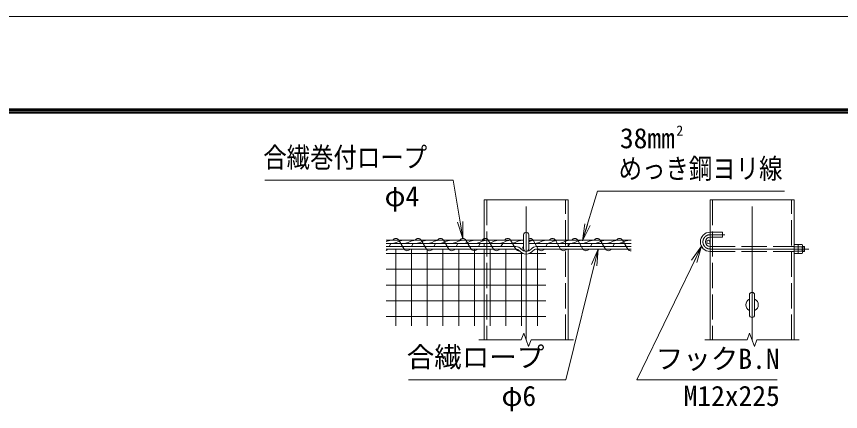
# Model space of a CAD drawing. Units: millimetres at full size; details may follow other scales. Extents: x -16800 to 16800, y -11880 to 11880.
# Drawn here: x 1928 to 9781, y 8117 to 11880 of the extents above; entities that cross this region are included whole.
import ezdxf
from ezdxf.enums import TextEntityAlignment as Align

# ---------------------------------------------------------------- set-up
doc = ezdxf.new("R2010")
doc.units = ezdxf.units.MM
doc.header["$LTSCALE"] = 40
doc.linetypes.add('DASHED', pattern=[7.5, 6, -1.5])
doc.linetypes.add('USER1', pattern=[50.8, 31.75, -6.35, 6.35, -6.35])
for name, color, linetype, lineweight in [('0-0_D-STR1', 1, 'Continuous', 18), ('0-1_D-BMK', 2, 'USER1', 13), ('0-2_D-STR3', 3, 'Continuous', 13), ('0-6_D-STR-DIM', 7, 'Continuous', 13), ('0-7_0', 7, 'Continuous', 18), ('0-9_D-STR-TXT', 7, 'Continuous', 13), ('0-A_D-STR2', 7, 'Continuous', 13), ('0-C_D-TTL', 7, 'Continuous', 18)]:
    doc.layers.add(name, color=color, linetype=linetype, lineweight=lineweight)
doc.styles.add('ＭＳ ゴシック', font='')
doc.styles.get('ＭＳ ゴシック').set_extended_font_data('MS Gothic')

# ---------------------------------------------------------------- blocks, each defined once
blk = doc.blocks.new('_Open')
at = {"layer": '0-7_0'}
blk.add_line((-40, 6.67), (0, 0), dxfattribs=at)
blk.add_lwpolyline([(-40, -6.67), (0, 0), (-40, 0)], dxfattribs=at)

msp = doc.modelspace()

# ---------------------------------------------------------------- linework, layer by layer
at = {"layer": '0-0_D-STR1', "linetype": 'DASHED'}
for p, q in [((6409.28, 10133.04), (6409.28, 8799.71)), ((7161.28, 8799.71), (7161.28, 10133.04)), ((8562, 10133.04), (8562, 8799.71)), ((9314, 8799.71), (9314, 10133.04))]:
    msp.add_line(p, q, dxfattribs=at)
at = {"layer": '0-0_D-STR1'}
for p, q in [((7185.28, 9749.04), (7185.28, 10133.04)), ((8538, 8799.71), (8538, 10133.04)), ((6385.28, 9717.04), (6385.28, 9689.04)), ((6385.28, 9665.04), (6385.28, 8799.71)), ((7185.28, 9689.04), (7185.28, 9717.04)), ((7185.28, 8799.71), (7185.28, 9665.04))]:
    msp.add_line(p, q, dxfattribs=at)
for points in [[(7185.28, 10133.04), (6385.28, 10133.04), (6385.28, 9749.04)], [(8538, 10133.04), (9338, 10133.04), (9338, 8799.71)]]:
    msp.add_lwpolyline(points, dxfattribs=at)
at = {"layer": '0-1_D-BMK'}
for p, q in [((6785.28, 8799.71), (6785.28, 10203.71)), ((8938, 8799.71), (8938, 10203.71)), ((8679.91, 9801.04), (8538, 9801.04)), ((8538, 9665.04), (9478, 9665.04))]:
    msp.add_line(p, q, dxfattribs=at)
msp.add_arc((8538, 9733.04), 68, 90, 270, dxfattribs=at)
at = {"layer": '0-2_D-STR3', "linetype": 'DASHED'}
for p, q in [((8538, 9825.04), (8658, 9825.04)), ((8658, 9825.04), (8658, 9777.04)), ((8538, 9777.04), (8658, 9777.04)), ((8538, 9689.04), (9338, 9689.04)), ((8538, 9641.04), (9338, 9641.04))]:
    msp.add_line(p, q, dxfattribs=at)
at = {"layer": '0-2_D-STR3'}
for p, q in [((5451.95, 9749.04), (6761.28, 9749.04)), ((6761.28, 9801.04), (6761.28, 9665.04)), ((6809.28, 9801.04), (6809.28, 9665.04)), ((6809.28, 9749.04), (7785.28, 9749.04)), ((5451.95, 9717.04), (6761.28, 9717.04)), ((6688.13, 9689.04), (5451.95, 9689.04)), ((6686.45, 9665.04), (5451.95, 9665.04)), ((6809.28, 9717.04), (7785.28, 9717.04)), ((6882.43, 9689.04), (7785.28, 9689.04)), ((6884.11, 9665.04), (7785.28, 9665.04)), ((9338, 9708.84), (9338, 9621.24)), ((9338, 9708.84), (9374.8, 9708.84)), ((9338, 9686.94), (9374.8, 9686.94)), ((9378, 9708.84), (9378, 9621.24)), ((9378, 9708.84), (9414.8, 9708.84)), ((9378, 9699.51), (9378, 9630.58)), ((9378, 9686.94), (9414.8, 9686.94)), ((9418, 9699.51), (9418, 9630.58)), ((9418, 9689.04), (9434.21, 9689.04)), ((9418, 9685.25), (9438, 9685.25)), ((9438, 9685.25), (9434.21, 9689.04)), ((9434.21, 9689.04), (9434.21, 9641.04)), ((9438, 9685.25), (9438, 9644.83)), ((9338, 9643.14), (9374.8, 9643.14)), ((9338, 9621.24), (9374.8, 9621.24)), ((9378, 9643.14), (9414.8, 9643.14)), ((9378, 9621.24), (9414.8, 9621.24)), ((9418, 9641.04), (9434.21, 9641.04)), ((8913, 9038.04), (8913, 9228.04)), ((8963, 9038.04), (8963, 9228.04))]:
    msp.add_line(p, q, dxfattribs=at)
at = {"layer": '0-2_D-STR3', "color": 4}
for p, q in [((5571.44, 9749.04), (5621.18, 9665.04)), ((5784.65, 9749.04), (5834.39, 9665.04)), ((5997.85, 9749.04), (6047.6, 9665.04)), ((6211.06, 9749.04), (6260.8, 9665.04)), ((6424.26, 9749.04), (6474.01, 9665.04)), ((6637.47, 9749.04), (6687.21, 9665.04)), ((6850.67, 9749.04), (6900.42, 9665.04)), ((7063.88, 9749.04), (7113.62, 9665.04)), ((7277.09, 9749.04), (7326.83, 9665.04)), ((7490.29, 9749.04), (7540.03, 9665.04)), ((7703.5, 9749.04), (7753.24, 9665.04)), ((5495.63, 9717.04), (5479.05, 9689.04)), ((5708.84, 9717.04), (5692.26, 9689.04)), ((5922.04, 9717.04), (5905.46, 9689.04)), ((6135.25, 9717.04), (6118.67, 9689.04)), ((6348.45, 9717.04), (6331.87, 9689.04)), ((6561.66, 9717.04), (6545.08, 9689.04)), ((6761.28, 9694.1), (6744.07, 9665.04)), ((6988.07, 9717.04), (6971.49, 9689.04)), ((7201.28, 9717.04), (7184.7, 9689.04)), ((7414.48, 9717.04), (7397.9, 9689.04)), ((7627.69, 9717.04), (7611.11, 9689.04))]:
    msp.add_line(p, q, dxfattribs=at)
at = {"layer": '0-2_D-STR3'}
for points in [[(5499.95, 9749.04), (5459.93, 9739.79), (5451.95, 9735.18)], [(5613.27, 9749.04), (5573.26, 9739.79), (5548.72, 9725.63), (5511.91, 9717.04)], [(5726.59, 9749.04), (5686.58, 9739.79), (5662.04, 9725.63), (5625.23, 9717.04)], [(5839.91, 9749.04), (5799.9, 9739.79), (5775.37, 9725.63), (5738.55, 9717.04)], [(5953.24, 9749.04), (5913.22, 9739.79), (5888.69, 9725.63), (5851.87, 9717.04)], [(6066.56, 9749.04), (6026.55, 9739.79), (6002.01, 9725.63), (5965.2, 9717.04)], [(6179.88, 9749.04), (6139.87, 9739.79), (6115.33, 9725.63), (6078.52, 9717.04)], [(6293.2, 9749.04), (6253.19, 9739.79), (6228.65, 9725.63), (6191.84, 9717.04)], [(6406.53, 9749.04), (6366.51, 9739.79), (6341.98, 9725.63), (6305.16, 9717.04)], [(6519.85, 9749.04), (6479.84, 9739.79), (6455.3, 9725.63), (6418.49, 9717.04)], [(6633.17, 9749.04), (6593.16, 9739.79), (6568.62, 9725.63), (6531.81, 9717.04)], [(6746.49, 9749.04), (6706.48, 9739.79), (6681.94, 9725.63), (6645.13, 9717.04)], [(6859.82, 9749.04), (6819.8, 9739.79), (6809.28, 9733.71)], [(6973.14, 9749.04), (6933.12, 9739.79), (6908.59, 9725.63), (6871.77, 9717.04)], [(7086.46, 9749.04), (7046.45, 9739.79), (7021.91, 9725.63), (6985.1, 9717.04)], [(7199.78, 9749.04), (7159.77, 9739.79), (7135.23, 9725.63), (7098.42, 9717.04)], [(7313.1, 9749.04), (7273.09, 9739.79), (7248.56, 9725.63), (7211.74, 9717.04)], [(7426.43, 9749.04), (7386.41, 9739.79), (7361.88, 9725.63), (7325.06, 9717.04)], [(7539.75, 9749.04), (7499.74, 9739.79), (7475.2, 9725.63), (7438.39, 9717.04)], [(7653.07, 9749.04), (7613.06, 9739.79), (7588.52, 9725.63), (7551.71, 9717.04)], [(7766.39, 9749.04), (7726.38, 9739.79), (7701.84, 9725.63), (7665.03, 9717.04)], [(9418, 9644.83), (9438, 9644.83), (9434.21, 9641.04)]]:
    msp.add_lwpolyline(points, dxfattribs=at)
msp.add_circle((8522, 9733.04), 16, dxfattribs=at)
for centre, radius, start, end in [((6785.28, 9801.04), 24, 0, 180), ((8538, 9733.04), 92, 90, 270), ((8538, 9733.04), 44, 90, 270), ((6676.7, 9601.12), 64.66, 47.06511, 81.32471), ((6676.7, 9601.12), 88.66, 46.13331, 82.59331), ((6790.24, 9709.09), 68.23, 220.2105, 265.8277), ((6715.64, 9680.76), 32.49, 323.06212, 331.06202), ((6785.28, 9665.04), 24, 180, 0), ((6780.32, 9709.09), 68.23, 274.1723, 319.7895), ((6893.86, 9601.12), 88.66, 97.40669, 133.86669), ((6893.86, 9601.12), 64.66, 98.67529, 132.93489), ((9358.07, 9697.89), 19.99, 326.78843, 33.21157), ((9301.46, 9665.04), 76.54, 343.37369, 16.62631), ((9398.07, 9697.89), 19.99, 326.78843, 33.21157), ((9341.46, 9665.04), 76.54, 343.37369, 16.62631), ((6790.24, 9709.09), 92.23, 220.94329, 266.91465), ((6780.32, 9709.09), 92.23, 273.08535, 318.90015), ((9358.07, 9632.19), 19.99, 326.78843, 33.21157), ((9398.07, 9632.19), 19.99, 326.78843, 33.21157), ((8938, 9228.04), 25, 0, 180), ((8938, 9133.04), 60, 114.62432, 245.37568), ((8938, 9133.04), 60, 294.62432, 65.37568), ((8938, 9038.04), 25, 180, 0)]:
    msp.add_arc(centre, radius, start, end, dxfattribs=at)
at = {"layer": '0-2_D-STR3', "color": 4}
for centre, start, end in [((5543.01, 9733.32), 28.93798, 151.06202), ((5756.22, 9733.32), 28.93798, 151.06202), ((5969.42, 9733.32), 28.93798, 151.06202), ((6182.63, 9733.32), 28.93798, 151.06202), ((6395.83, 9733.32), 28.93798, 151.06202), ((6609.04, 9733.32), 28.93798, 151.06202), ((6822.24, 9733.32), 28.93798, 113.52174), ((7035.45, 9733.32), 28.93798, 151.06202), ((7248.66, 9733.32), 28.93798, 151.06202), ((7461.86, 9733.32), 28.93798, 151.06202), ((7675.07, 9733.32), 28.93798, 151.06202), ((5436.41, 9680.76), 298.5737, 331.06202), ((5649.61, 9680.76), 208.93798, 331.06202), ((5862.82, 9680.76), 208.93798, 331.06202), ((6076.03, 9680.76), 208.93798, 331.06202), ((6289.23, 9680.76), 208.93798, 331.06202), ((6502.44, 9680.76), 208.93798, 331.06202), ((6715.64, 9680.76), 208.93798, 278.73734), ((6928.85, 9680.76), 208.93798, 331.06202), ((7142.05, 9680.76), 208.93798, 331.06202), ((7355.26, 9680.76), 208.93798, 331.06202), ((7568.46, 9680.76), 208.93798, 331.06202), ((7781.67, 9680.76), 208.93798, 276.37941)]:
    msp.add_arc(centre, 32.49, start, end, dxfattribs=at)
at = {"layer": '0-6_D-STR-DIM'}
for p, q in [((6335.28, 8799.71), (6739.11, 8799.71)), ((6762.19, 8863.14), (6739.11, 8799.71)), ((6808.37, 8736.28), (6762.19, 8863.14)), ((6831.45, 8799.71), (6808.37, 8736.28)), ((6831.45, 8799.71), (7235.28, 8799.71)), ((8488, 8799.71), (8891.82, 8799.71)), ((8914.91, 8863.14), (8891.82, 8799.71)), ((8961.08, 8736.28), (8914.91, 8863.14)), ((8984.17, 8799.71), (8961.08, 8736.28)), ((8984.17, 8799.71), (9388, 8799.71))]:
    msp.add_line(p, q, dxfattribs=at)
at = {"layer": '0-9_D-STR-TXT'}
for points in [[(4294.99, 10319.87), (6089.54, 10319.87), (6182.3, 9767.78)], [(9247.65, 10215.91), (7466.29, 10215.91), (7323.7, 9744.55)], [(5662.4, 8417.6), (7164.58, 8417.6), (7471.96, 9663.1)], [(9176.83, 8417.54), (7840.14, 8417.54), (8455.29, 9689.21)]]:
    msp.add_lwpolyline(points, dxfattribs=at)
at = {"layer": '0-A_D-STR2'}
for p, q in [((5542.3, 8933.04), (5542.3, 9665.04)), ((5692.3, 8933.04), (5692.3, 9665.04)), ((5842.3, 8933.04), (5842.3, 9665.04)), ((5992.3, 8933.04), (5992.3, 9665.04)), ((6142.3, 8933.04), (6142.3, 9665.04)), ((6292.3, 8933.04), (6292.3, 9665.04)), ((6442.3, 8933.04), (6442.3, 9665.04)), ((6592.3, 8933.04), (6592.3, 9665.04)), ((6892.3, 8933.04), (6892.3, 9665.04)), ((5451.95, 9622.06), (6759.72, 9622.06)), ((6742.3, 8933.04), (6742.3, 9630.31)), ((6810.83, 9622.06), (6974, 9622.06)), ((5451.95, 9472.06), (6974, 9472.06)), ((5451.95, 9322.06), (6974, 9322.06)), ((5451.95, 9172.06), (6974, 9172.06)), ((5451.95, 9022.06), (6974, 9022.06))]:
    msp.add_line(p, q, dxfattribs=at)
at = {"layer": '0-C_D-TTL', "color": 2}
msp.add_lwpolyline([(-16800, 11880), (16800, 11880), (16800, -11880), (-16800, -11880)], close=True, dxfattribs=at)
at = {"layer": '0-C_D-TTL'}
for points in [[(-15720, 11000), (15720, 11000), (15720, -11000), (-15720, -11000)], [(-15710, 10990), (15710, 10990), (15710, -10990), (-15710, -10990)], [(-15700, 10980), (15700, 10980), (15700, -10980), (-15700, -10980)], [(-15690, 10970), (15690, 10970), (15690, -10970), (-15690, -10970)], [(-15680, 10960), (15680, 10960), (15680, -10960), (-15680, -10960)]]:
    msp.add_lwpolyline(points, close=True, dxfattribs=at)

# ---------------------------------------------------------------- block references
at = {"layer": '0-9_D-STR-TXT', "xscale": 4, "yscale": 4}
for p, rotation in [((6182.63, 9765.81), 279.5368), ((7323.12, 9742.64), 253.16926), ((7472.44, 9665.04), 76.1366), ((8456.16, 9691.01), 64.18528)]:
    msp.add_blockref('_Open', p, dxfattribs=dict(at, rotation=rotation))

# ---------------------------------------------------------------- texts
at = {"layer": '0-9_D-STR-TXT', "style": 'ＭＳ ゴシック'}
for s, height, p in [('2', 96.19, (8216.76, 10716.55)), ('38mm', 192.4, (7679.12, 10566.84)), ('φ4', 192.4, (5436.3, 10014.25)), ('合繊ロープ', 192.4, (5647.18, 8481.65)), ('フックB.N', 192.4, (8020.48, 8465.34)), ('φ6', 192.4, (6550.73, 8111.98)), ('M12x225', 192.4, (8286.09, 8111.91))]:
    msp.add_text(s, height=height, dxfattribs=at).set_placement(p, align=Align.BOTTOM_LEFT)
at = {"layer": '0-9_D-STR-TXT', "style": 'ＭＳ ゴシック', "width": 0.85}
for s, p in [('合繊巻付ロープ', (4279.76, 10383.92)), ('めっき鋼ヨリ線', (7666.94, 10277.42))]:
    msp.add_text(s, height=192.4, dxfattribs=at).set_placement(p, align=Align.BOTTOM_LEFT)

doc.saveas('drawing.dxf')
